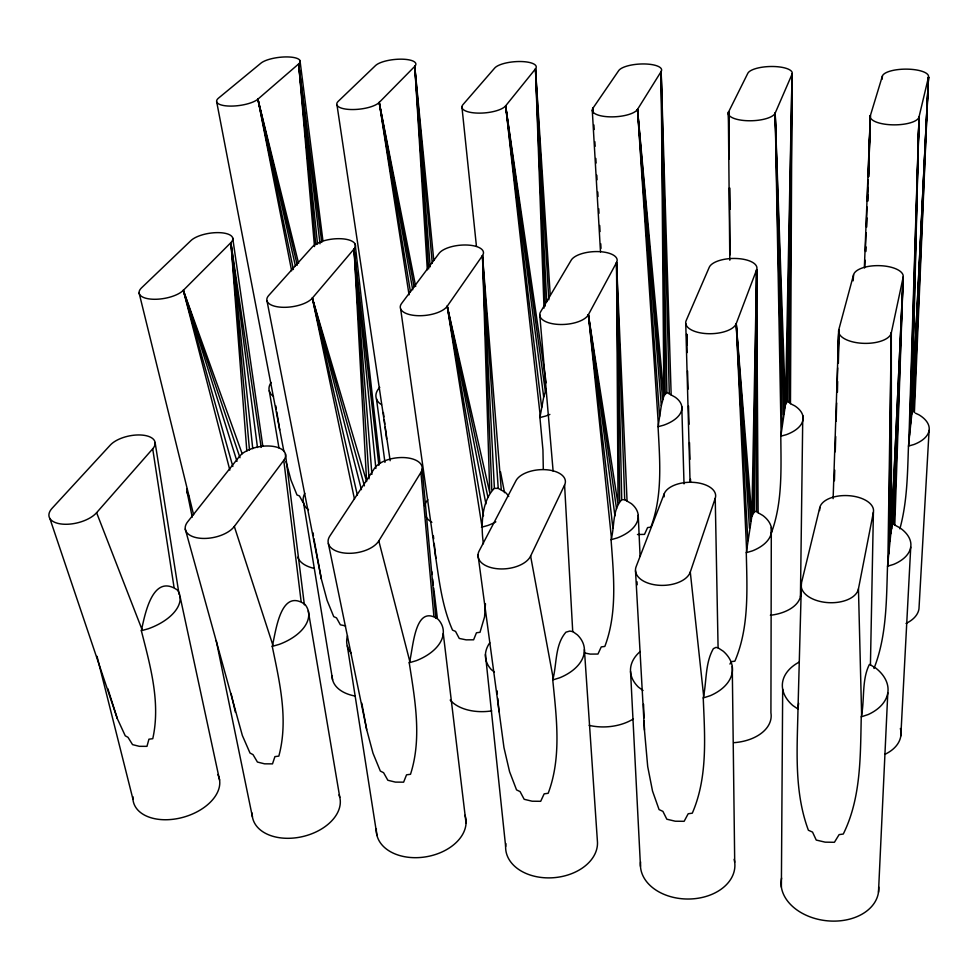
<?xml version="1.0" encoding="UTF-8"?>
<svg xmlns="http://www.w3.org/2000/svg" width="978" height="978" viewBox="0 0 978 978"><rect width="100%" height="100%" fill="white"/><g stroke="black" fill="none" stroke-linecap="round" stroke-linejoin="round"><path stroke-width="1.47" d="M758.121 512.741L756.532 511.494L756.63 269.745A24.059 10.171 -1.5 0 0 736.996 258.522A24.059 10.171 -1.5 0 0 709.246 267.3L686.165 320.613A25.465 11.443 -1.6 0 0 706.532 333.62A25.465 11.443 -1.6 0 0 736.226 323.632L756.63 269.745L758.121 512.741L762.816 515.479A45.636 25.171 -0.4 0 1 752.498 550.846L746.287 552.692C747.058 588.964 749.392 627.142 734.881 661.177L731.226 661.654L729.967 664.074M771.312 527.533L770.921 712.876A42.616 27.372 0.9 0 1 733.671 742.693M873.977 668.475C886.716 636.25 886.423 600.504 887.511 566.262L890.799 533.744L891.288 332.96L903.146 277.3A24.915 10.513 0.6 0 0 880.836 265.71A24.915 10.513 0.6 0 0 853.562 274.745L838.769 329.806L833.122 498.658M729.099 159.011L728.622 111.859L747.815 73.301A22.396 7.323 -1.9 0 1 773.305 66.504A22.396 7.323 -1.9 0 1 792.046 74.218L790.468 403.584L787.571 401.212L785.468 404.611L780.811 436.2C781.019 468.45 782.693 502.13 771.41 532.802M781.373 887.168L782.681 689.233M889.943 541.225L891.288 332.96A26.418 11.858 0.8 0 1 862.168 343.278A26.418 11.858 0.8 0 1 838.769 329.806L837.804 363.351M746.654 551.25L736.226 323.632L751.85 516.323L754.478 511.604L756.63 269.745L751.85 516.323L746.287 552.692M789.209 401.848L792.046 74.218L775.175 113.118L781.129 434.929M800.444 596.678L802.779 415.589M838.378 363.229L838.623 341.958M838.684 337.398L838.769 329.806L838.048 363.254M888.745 553.951L891.288 332.96L891.508 528.927L890.799 533.744M787.571 401.212L792.046 74.218L785.468 404.611L775.175 113.118A23.594 8.166 -1.9 0 1 748.048 120.746A23.594 8.166 -1.9 0 1 728.622 111.859L729.087 143.839M753.036 513.303L756.63 269.745M838.232 363.278L838.769 329.806M887.828 564.783L891.288 332.96M786.422 402.251L792.046 74.218M797.999 709.038L801.41 583.157L819.808 507.484A26.993 14.45 2 0 1 849.699 495.748A26.993 14.45 2 0 1 873.403 512.191L870.432 664.832L869.393 664.465C861.484 680.126 864.845 699.832 861.251 716.85C860.347 756.263 861.166 797.975 843.28 834.038L839.1 834.625L834.417 842.29L825.163 842.156L816.239 840.065L812.535 832.095L808.39 830.236C793.989 791.654 797.168 749.478 797.999 709.038L792.816 705.517A52.922 32.824 3.7 0 1 799.246 662.033M837.425 392.154L837.657 381.506M864.356 267.691L870.347 115.685L882.376 76.101A23.154 7.543 -0.5 0 1 907.45 69.145A23.154 7.543 -0.5 0 1 928.501 77.066L919.014 116.993L911.838 413.767L908.464 446.078C907.511 473.78 907.266 501.959 899.87 528.829M911.251 417.765L919.014 116.993A24.438 8.423 -0.3 0 1 892.388 124.829A24.438 8.423 -0.3 0 1 870.347 115.685L868.109 176.517M868.635 176.773L868.941 166.089M869.32 152.336L869.919 130.954M870.004 127.898L870.347 115.685L869.149 152.311M910.542 424.183L919.014 116.993L908.745 444.782M834.417 480.76L834.723 470.088M835.261 451.787L835.701 436.543M836.141 421.286L836.667 402.997M836.972 392.312L837.669 367.924M664.111 496.848L664.209 493.804A26.003 13.936 -1.3 0 1 694.637 482.447A26.003 13.936 -1.3 0 1 715.236 498.291L718.084 647.852L716.018 647.375L713.378 648.646C704.906 663.365 706.801 681.752 703.243 697.95C704.783 736.422 707.962 777.107 692.29 813.195L688.182 813.757L684.135 821.312L675.248 821.214L666.825 819.209L662.901 811.373L659.074 809.588L652.522 791.055L647.705 766.569L644.453 730.077L635.504 570.749M867.767 201.052L867.951 194.952M868.513 176.663L868.965 161.419M869.246 152.275L870.347 115.685M909.528 435.271L919.014 116.993M865.872 251.517L866.019 246.933M866.679 227.092L866.973 217.935M867.535 201.15L867.987 187.409M868.342 176.737L868.941 158.412M894.797 524.99L903.146 277.3L891.508 528.927L903.146 277.3L894.026 523.792L894.736 525.039L899.882 527.814A47.213 25.954 2.7 0 1 893.684 564.355L887.511 566.262M864.748 267.789L865.029 260.185M865.359 251.053L866.031 232.801M866.264 226.713L866.985 206.945M867.217 200.857L867.999 179.561M892.193 525.797L892.975 524L903.146 277.3M928.501 77.066L914.393 412.533L913.807 410.809L928.501 77.066L911.838 413.767L928.501 77.066L912.388 411.322M878.488 892.242L887.804 692.815M900.824 735.896L910.738 547.093M882.205 79.145L882.376 76.101M929.1 430.406L918.978 608.781A40.012 23.093 3.8 0 1 906.031 623.438M853.146 280.82L853.562 274.745M819.601 510.528L819.808 507.484M658.06 426.701L661.311 405.736L663.891 395.821L666.874 392.545L675.162 397.178A40.257 19.841 -2.6 0 1 663.634 425.198L658.06 426.701C659.783 460.173 662.925 495.247 650.859 527.166L647.595 527.57L644.502 534.379L637.46 534.514M611.067 539.709C614.759 526.812 612.118 510.051 621.727 499.734L624.71 499.697L631.385 503.658A44.413 24.291 -3.4 0 1 617.301 537.912L611.067 539.709C613.609 575.186 617.656 612.509 604.832 646.446L601.238 646.91L597.961 654.05L590.235 654.099L584.441 652.925M798.024 707.717L798.635 703.316M552.753 679.942C556.983 664.343 554.709 644.93 565.944 632.179L569.734 631.067L572.9 631.617L577.423 634.905A49.609 30.367 -5 0 1 559.807 677.754L552.753 679.942C556.47 717.497 561.775 757.204 548.181 793.292L544.159 793.843L540.687 801.3L532.142 801.214L524.171 799.295L520.076 791.605L516.543 789.882L509.575 771.703L503.976 747.657L477.997 554.905M485.455 603.768L484.55 616.922L480.002 632.301L476.457 632.766L473.609 639.795L466.151 639.856L459.257 638.438L455.54 631.409L452.533 630.113C442.521 607.485 439.415 582.705 435.87 558.426L400.662 308.999M543.303 469.281L542.949 450.039L539.917 417.557L543.695 397.031L546.323 388.584M483.413 543.744C480.858 526.274 481.31 501.311 494.391 488.34L498.23 488.389L505.247 492.301A43.509 23.313 -6.1 0 1 508.731 496.518M409.244 662.766C413.278 650.615 413.987 602.534 438.156 619.318A48.68 28.888 -8.6 0 1 416.31 660.663L409.244 662.766C414.904 699.441 422.141 738.194 410.503 774.283L406.542 774.82L403.621 782.168L395.393 782.107L387.85 780.261L383.584 772.706L380.332 771.055L372.997 753.207L366.677 729.576L328.363 543.572M861.63 715.138L858.452 588.854L873.403 512.191M272.251 646.385C275.808 632.265 280.307 587.24 305.002 604.416A48.081 27.335 -11.5 0 1 279.329 644.343L272.251 646.385C279.647 682.216 288.608 720.028 278.828 756.104L274.928 756.617L272.507 763.867L264.573 763.83L257.434 762.058L253.021 754.625L250.013 753.048L242.361 735.505L185.27 529.086M141.345 630.712C144.842 614.966 152.434 572.533 177.556 590.15A47.726 25.795 -13.7 0 1 148.411 628.732L141.345 630.712C150.282 665.737 160.795 702.656 152.764 738.696L148.937 739.197L146.969 746.348L139.316 746.324L132.543 744.625L128.008 737.326L125.245 735.798L117.299 718.573L49.854 518.45M703.671 696.275L690.285 572.044L715.236 498.291M664.209 493.804L636.14 566.629A27.665 15.844 -1.7 0 0 657.485 585.162A27.665 15.844 -1.7 0 0 690.285 572.044M530.614 556.079L564.587 485.039A25.269 13.337 -4.5 0 0 546.836 469.782A25.269 13.337 -4.5 0 0 515.944 480.76L479.159 550.944A26.883 15.098 -5.5 0 0 497.264 568.731A26.883 15.098 -5.5 0 0 530.614 556.079L553.206 678.316M611.458 538.303L588.377 314.72L616.543 262.52A23.374 9.792 -3.6 0 0 599.367 251.639A23.374 9.792 -3.6 0 0 571.213 260.172L540.602 311.848A24.731 10.99 -4 0 0 558.193 324.415A24.731 10.99 -4 0 0 588.377 314.72L618.047 504.245L616.543 262.52L627.057 501.005M378.804 540.907L420.919 472.398A24.756 12.702 -7.4 0 0 405.784 457.692A24.756 12.702 -7.4 0 0 374.501 468.315L329.855 536.017A26.369 14.291 -8.7 0 0 345.002 553.108A26.369 14.291 -8.7 0 0 378.804 540.907L409.745 661.189M658.402 425.467L637.509 109.402L661.152 71.492A21.773 7.078 -3.3 0 0 644.563 63.961A21.773 7.078 -3.3 0 0 618.707 70.612L592.937 108.203L593.194 112.763M481.885 525.883L447.227 306.224L482.484 255.6A22.861 9.389 -5.5 0 0 467.57 245.05A22.861 9.389 -5.5 0 0 439.061 253.363L401.591 303.473A24.193 10.489 -6.1 0 0 416.628 315.625A24.193 10.489 -6.1 0 0 447.227 306.224L489.746 492.667L482.484 255.6L501.274 489.721M234.317 526.457L283.779 460.345A24.401 12.029 -9.7 0 0 271.04 446.139A24.401 12.029 -9.7 0 0 239.427 456.445L187.678 521.8A26.039 13.447 -11.3 0 0 200.123 538.255A26.039 13.447 -11.3 0 0 234.317 526.457L272.776 644.844M540.284 416.347L505.65 105.844L535.492 68.876A21.271 6.822 -4.6 0 0 520.895 61.528A21.271 6.822 -4.6 0 0 494.721 68.02L462.912 104.695A22.408 7.567 -4.9 0 0 477.716 113.106A22.408 7.567 -4.9 0 0 505.65 105.844L546.176 382.826M354.464 499.086L312.349 298.107L354.048 248.974A22.47 8.961 -7.2 0 0 341.236 238.742A22.47 8.961 -7.2 0 0 312.422 246.823L268.718 295.478A23.802 9.963 -8 0 0 281.407 307.239A23.802 9.963 -8 0 0 312.349 298.107L366.616 481.555L354.048 248.974L378.877 465.284M96.602 512.692L152.702 448.816A24.181 11.357 -11.6 0 0 142.165 435.088A24.181 11.357 -11.6 0 0 110.294 445.088L52.127 508.254A25.844 12.628 -13.3 0 0 62.115 524.098A25.844 12.628 -13.3 0 0 96.602 512.692L141.896 629.221M409.048 294.83L379.219 102.433L414.758 66.357A20.88 6.553 -5.8 0 0 402.019 59.181A20.88 6.553 -5.8 0 0 375.552 65.538L338.229 101.333A22.005 7.237 -6.2 0 0 350.98 109.524A22.005 7.237 -6.2 0 0 379.219 102.433L415.674 286.432M229.842 470.112L183.326 290.332L230.894 242.617A22.201 8.521 -8.6 0 0 220.038 232.678A22.201 8.521 -8.6 0 0 190.967 240.564L141.565 287.825A23.533 9.438 -9.6 0 0 152.103 299.207A23.533 9.438 -9.6 0 0 183.326 290.332L242.141 453.682M291.64 270.772L257.899 99.157L298.657 63.937A20.587 6.271 -6.8 0 0 287.642 56.932A20.587 6.271 -6.8 0 0 260.943 63.154L218.534 98.106A21.699 6.907 -7.4 0 0 229.39 106.076A21.699 6.907 -7.4 0 0 257.899 99.157L298.571 263.339M718.084 647.852L723.243 651.226A50.99 31.699 -0.8 0 1 710.272 695.688L703.243 697.95M861.251 716.85L868.244 714.515A52.922 32.824 3.7 0 0 876.068 668.329L870.432 664.832M908.464 446.078L913.99 444.489A42.629 21.015 2 0 0 919.014 414.855L915.506 413.193M481.457 527.252L487.704 525.516A43.509 23.313 -6.1 0 0 495.834 521.849M780.811 436.2L786.373 434.66A41.308 20.465 -0.3 0 0 794.772 405.846L790.481 403.694M539.917 417.557L545.504 416.102A39.413 19.169 -4.7 0 0 549.868 414.415M892.975 524L894.026 523.792M754.478 511.604L756.532 511.494M345.613 625.908L340.356 624.808L336.518 617.888L333.718 616.629L327.104 600.382L321.297 578.756L266.982 300.821M381.493 404.599L379.537 403.315A38.765 18.448 -6.6 0 1 379.77 387.325M273.498 396.249L271.75 395.002A38.276 17.702 -8.4 0 1 271.114 382.484M431.873 522.313L428.462 519.856A43.509 23.313 -6.1 0 1 425.895 516.604M913 410.222L913.807 410.809M643.059 690.505L638.438 687.131A50.99 31.699 -0.8 0 1 640.199 651.507M308.535 509.77L306.505 508.181A42.861 22.274 -8.5 0 1 304.794 493.364M494.379 672.033L491.323 669.6A49.609 30.367 -5 0 1 489.782 642.778M302.935 502.301L299.451 495.944L296.982 494.954L290.967 480.064L286.004 461.628M232.825 466.482L183.326 290.332L240.001 457.728M117.299 718.573L107.812 688.634M183.326 290.332L236.969 461.335M357.386 495.235L312.349 298.107L364.427 485.834M312.349 298.107L361.42 489.636M97.042 656.348L132.935 799.124M139.108 293.009L193.583 514.697M293.376 269.5L257.899 99.157L297.263 265.16M504.538 492.692L500.479 471.714M231.089 693.488L235.405 712.29M257.899 99.157L295.393 265.918M180.038 596.409L219.573 780.053M483.511 515.809L447.227 306.224L487.888 497.068M187.055 491.775L192.25 517.117M216.236 640.627L252.434 816.936M447.227 306.224L485.944 503.988M216.688 101.859L283.913 451.53M321.297 578.756L313.914 538.707M410.467 292.006L379.219 102.433L414.097 286.847M361.774 703.109L366.677 729.576M379.219 102.433L412.704 289.745M308.278 610.883L339.782 797.314M269.256 390.748L278.938 447.838M303.535 502.814L332.593 679.832M337.019 105.184L390.161 460.711M275.833 405.882L276.309 408.89M276.798 411.897L279.696 429.917M347.3 645.896L376.982 835.505M155.123 442.569L179.084 594.441M312.997 532.79L313.449 535.748M152.702 448.816L174.023 587.203M246.823 451.09L230.894 242.617L261.163 447.411M612.876 527.986L588.377 314.72L616.543 508.78M232.703 237.984L262.813 446.176M541.665 407.423L505.65 105.844L545.296 391.053M376.481 398.938L384.941 462.362M588.377 314.72L614.93 515.871M505.65 105.844L543.695 397.031M314.5 246.542L298.657 63.937L321.774 242.41M249.488 450.063L230.894 242.617L257.471 447.496M299.989 60.55L322.911 240.637M285.429 453.89L304.39 604.893M383.364 412.533L383.902 416.897M384.268 419.819L384.806 424.195M385.161 427.105L386.603 438.767M283.779 460.345L301.102 601.36M431.689 571.482L432.056 574.489M432.606 579L433.327 585.027M433.694 588.035L437.362 618.133M443.266 633.487L466.066 823.342M315.796 244.671L298.657 63.937L320.026 243.766M355.173 244.207L380.002 463.193M433.376 535.858L433.706 538.866M434.208 543.377L435.87 558.426M230.894 242.617L252.752 448.694M461.909 106.712L476.433 246.248M485.443 654.514L505.638 846.435M298.657 63.937L317.544 244.182M369.048 478.829L354.048 248.974L375.858 468.438M427.313 269.842L414.758 66.357L433.78 260.429M497.068 690.81L497.337 693.805M497.753 698.292L499 711.764M593.133 111.235L592.937 108.203A22.934 7.873 -3.5 0 0 609.954 116.847A22.934 7.873 -3.5 0 0 637.509 109.402L663.891 395.821L661.152 71.492L671.165 394.978M422.178 469L435.846 618.072M428.645 268.901L414.758 66.357L432.264 263.29M420.919 472.398L433.877 616.164M592.937 108.203L593.157 111.235M659.6 416.347L637.509 109.402L662.644 399.611M539.734 314.733L553.12 471.078M637.509 109.402L661.311 405.736M354.048 248.974L371.909 474.342M414.758 66.357L430.173 266.811M747.828 540.687L736.226 323.632L750.725 520.993M584.404 649.6L597.485 842.376A46.027 32.604 -5.1 0 1 549.587 877.889A46.027 32.604 -5.1 0 1 505.895 843.598M491.8 489.844L482.484 255.6L498.23 488.389M736.226 323.632L749.478 528.279M544.012 308.107L535.492 68.876L550.259 295.442M637.008 581.763L637.179 584.795M593.903 124.952L594.159 129.524M594.869 141.712L595.125 146.272M595.834 158.46L596.091 163.033M596.8 175.209L597.057 179.781M597.766 191.969L598.023 196.541M598.732 208.717L598.988 213.29M599.697 225.478L600.04 231.566M600.749 243.754L601.005 248.326M592.277 110.269L600.504 251.896M545.259 306.065L535.492 68.876L548.817 299.83M564.587 485.039L572.729 631.641M630.541 671.458L640.48 866.361M482.484 255.6L494.391 488.34M686.837 334.268L687.069 338.816M535.492 68.876L546.678 301.933M638.231 515.32L640.101 556.396M687.045 344.916L686.666 334.28L687.045 352.618M643.536 704.197L644.025 717.901M644.135 720.945L644.453 730.077M619.685 501.323L616.543 262.52L624.71 499.697M782.119 425.626L775.175 113.118L784.539 408.511M729.111 134.683L728.622 111.859L729.087 127.103M681.8 406.652L684.013 483.878M775.175 113.118L783.512 414.782M728.622 111.859L729.111 130.111M687.546 370.919L688.047 389.207M688.5 405.968L689.001 424.269M689.502 442.557L689.955 459.318M690.505 479.134L690.59 482.191M685.749 323.596L690.065 482.35M665.223 393.523L661.152 71.492L669.27 393.229M616.543 262.52L621.727 499.734M661.152 71.492L666.874 392.545M729.747 188.008L730.065 209.329M732.265 666.483L734.71 862.254M729.392 187.91L730.077 254.842M728.353 113.986L729.808 260.221M900.359 728.5A44.047 28.117 4.9 0 1 884.821 754.38M878.684 886.985A48.998 34.951 6.6 0 1 827.51 920.836A48.998 34.951 6.6 0 1 781.593 878.073M858.452 588.854A28.765 16.479 2.4 0 1 826.324 602.485A28.765 16.479 2.4 0 1 801.41 583.157M800.75 592.24A38.827 22.543 0.9 0 1 770.383 615.272M734.148 859.332A47.237 33.924 0.6 0 1 689.857 899.002A47.237 33.924 0.6 0 1 640.602 861.936M633.377 718.916A41.528 26.479 -3 0 1 589.159 725.37M491.702 710.896A40.734 25.489 -6.5 0 1 450.173 700.065M424.525 505.809A43.509 23.313 -6.1 0 1 427.814 499.746M465.027 815.297A45.245 31.113 -9.9 0 1 425.124 856.948A45.245 31.113 -9.9 0 1 376.347 828.733M350.955 652.876A48.68 28.888 -8.6 0 1 347.532 635.773M355.222 696.067A40.171 24.413 -9.5 0 1 332.129 676.018M339.024 794.87A44.78 29.536 -13.5 0 1 301.163 836.911A44.78 29.536 -13.5 0 1 252.153 813.048M313.914 568.316A36.125 19.67 -9.2 0 1 297.679 557.24M189.377 496.971A42.396 21.223 -10.5 0 1 186.969 488.963M217.776 774.527A44.523 27.934 -16.2 0 1 182.189 817.547A44.523 27.934 -16.2 0 1 132.898 796.642"/></g></svg>
